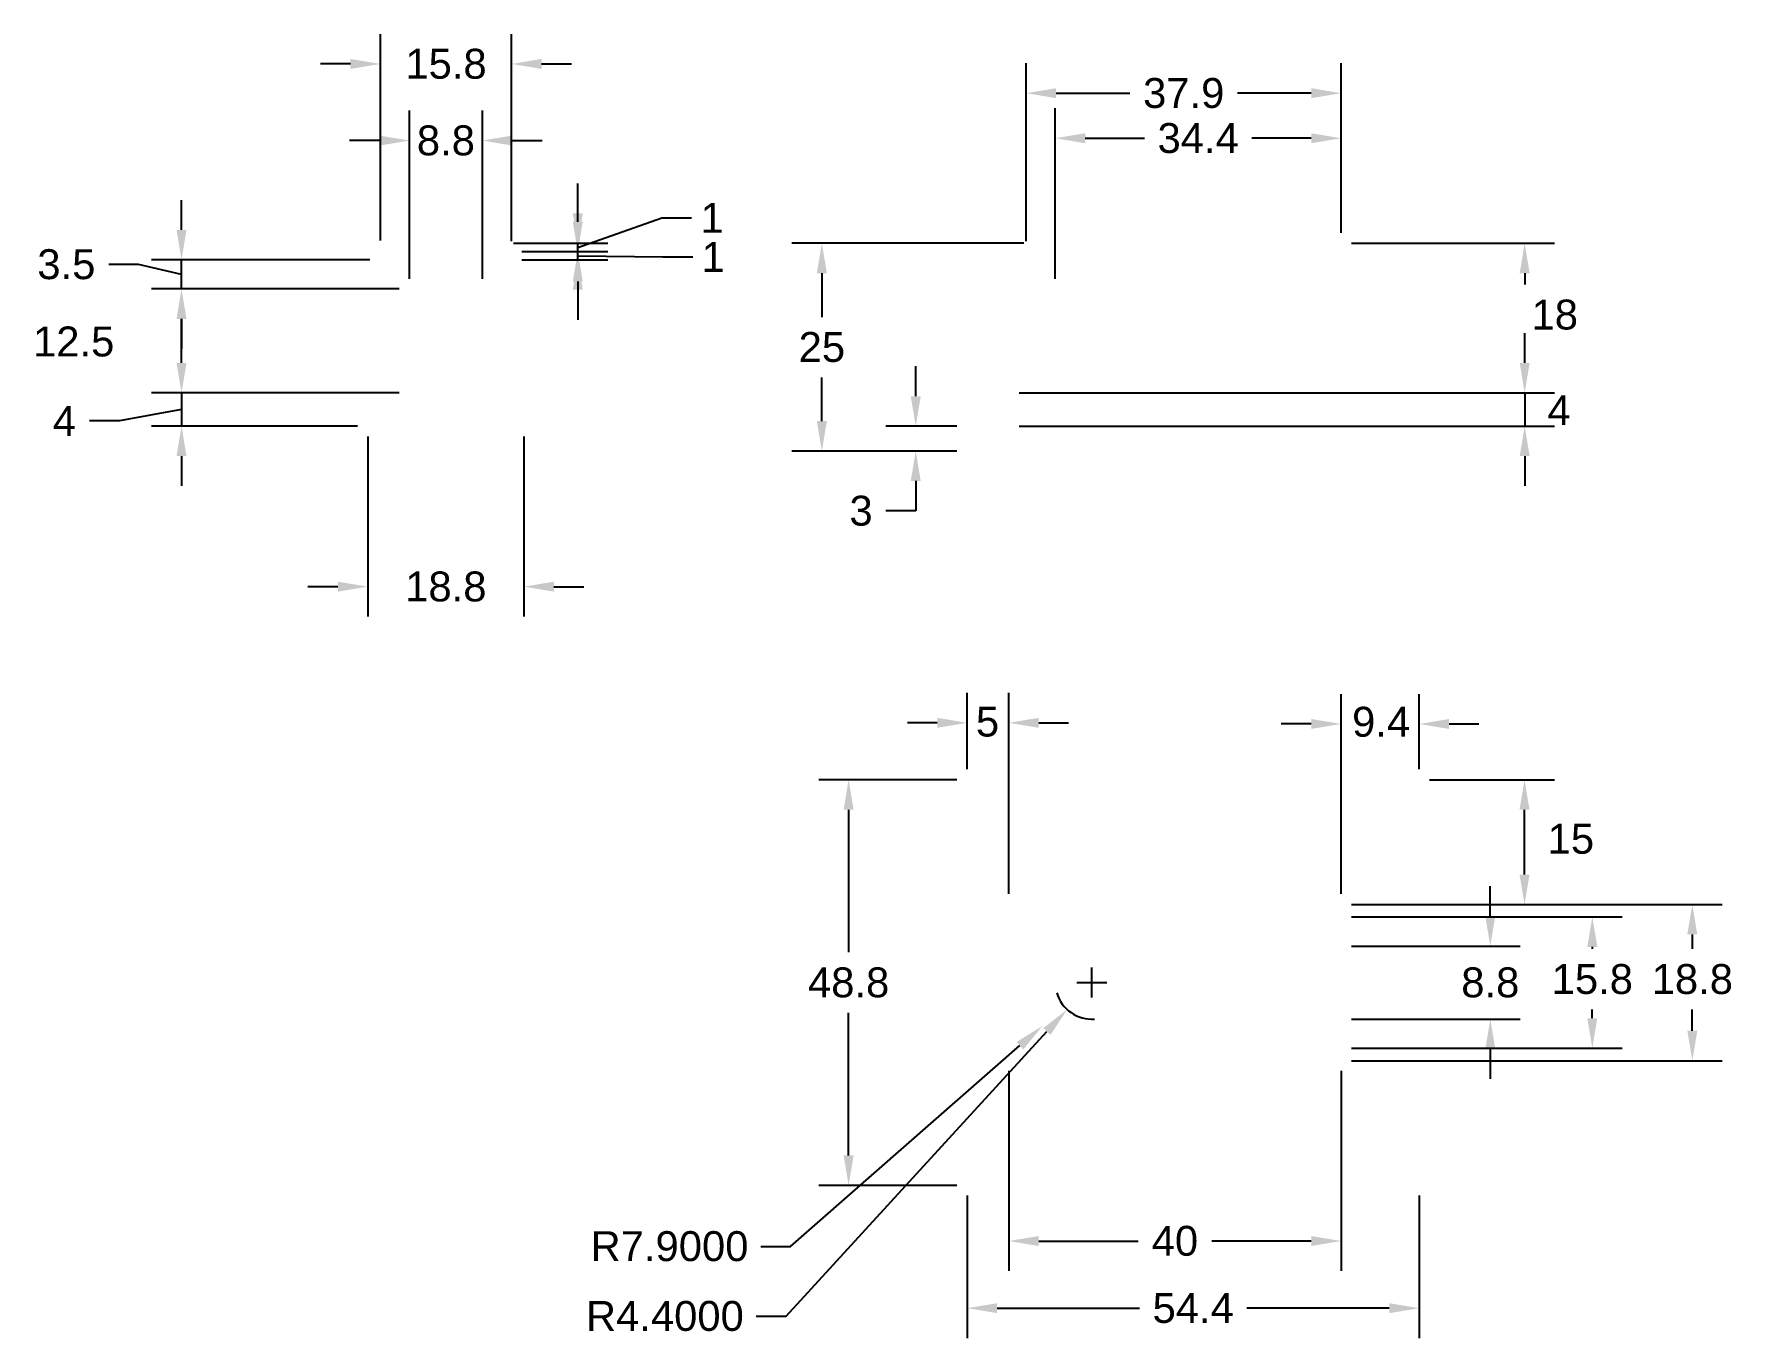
# Paper-space layout 'Layout1' of a CAD drawing. Header units: inches. Extents: x 0.3 to 10.5, y 0.1 to 8.
import ezdxf

# ---------------------------------------------------------------- set-up
doc = ezdxf.new("R2010")
doc.units = ezdxf.units.IN
doc.header["$MEASUREMENT"] = 0
doc.layers.get('0').update_dxf_attribs({"true_color": 0xc2ced6})
doc.styles.get("Standard").update_dxf_attribs({"font": 'arial.ttf'})
doc.dimstyles.get("Standard").update_dxf_attribs({"dimtxt": 0.18, "dimasz": 0.18, "dimexe": 0.18, "dimexo": 0.0625, "dimgap": 0.09, "dimtad": 0, "dimtih": 1, "dimtoh": 1, "dimdec": 4, "dimzin": 0, "dimdsep": 46, "dimtxsty": 'Standard', "dimcen": 0.09, "dimadec": 0, "dimazin": 0, "dimtfac": 1, "dimtdec": 4, "dimtofl": 0, "dimtmove": 0, "dimatfit": 3, "dimfxl": 1, "dimtolj": 1, "dimtzin": 0, "dimarcsym": 0})

# ---------------------------------------------------------------- blocks, each defined once
blk = doc.blocks.new('*D13')
at = {"color": 0, "lineweight": -2, "transparency": 16777216}
for p, q in [((5.813, 3.488), (4.981, 3.488)), ((5.161, 3.308), (5.161, 2.45)), ((5.161, 1.228), (5.161, 2.086)), ((5.813, 1.048), (4.981, 1.048))]:
    blk.add_line(p, q, dxfattribs=at)
at = {"color": 0, "transparency": 16777216}
for points in [[(5.131, 3.308), (5.191, 3.308), (5.161, 3.488)], [(5.131, 1.228), (5.191, 1.228), (5.161, 1.048)]]:
    blk.add_solid(points, dxfattribs=at)
at = {"layer": 'Defpoints', "color": 0, "transparency": 16777216}
for p in [(5.875, 3.488), (5.161, 1.048), (5.875, 1.048)]:
    blk.add_point(p, dxfattribs=at)
at = {"color": 0, "transparency": 16777216, "insert": (5.161, 2.268), "char_height": 0.18, "attachment_point": 5}
blk.add_mtext('\\A1;48.8', dxfattribs=at)
blk = doc.blocks.new('*D14')
at = {"color": 0, "lineweight": -2, "transparency": 16777216}
for p, q in [((5.875, 0.986), (5.875, 0.129)), ((8.595, 0.986), (8.595, 0.129)), ((6.055, 0.309), (6.912, 0.309)), ((8.415, 0.309), (7.558, 0.309))]:
    blk.add_line(p, q, dxfattribs=at)
at = {"color": 0, "transparency": 16777216}
for points in [[(6.055, 0.339), (6.055, 0.279), (5.875, 0.309)], [(8.415, 0.339), (8.415, 0.279), (8.595, 0.309)]]:
    blk.add_solid(points, dxfattribs=at)
at = {"layer": 'Defpoints', "color": 0, "transparency": 16777216}
for p in [(5.875, 1.048), (8.595, 1.048), (8.595, 0.309)]:
    blk.add_point(p, dxfattribs=at)
at = {"color": 0, "transparency": 16777216, "insert": (7.235, 0.309), "char_height": 0.18, "attachment_point": 5}
blk.add_mtext('\\A1;54.4', dxfattribs=at)
blk = doc.blocks.new('*D15')
at = {"color": 0, "lineweight": -2, "transparency": 16777216}
for p, q in [((8.188, 2.738), (10.419, 2.738)), ((10.239, 2.558), (10.239, 2.47)), ((10.239, 1.978), (10.239, 2.106)), ((8.188, 1.798), (10.419, 1.798))]:
    blk.add_line(p, q, dxfattribs=at)
at = {"color": 0, "transparency": 16777216}
for points in [[(10.209, 2.558), (10.269, 2.558), (10.239, 2.738)], [(10.209, 1.978), (10.269, 1.978), (10.239, 1.798)]]:
    blk.add_solid(points, dxfattribs=at)
at = {"layer": 'Defpoints', "color": 0, "transparency": 16777216}
for p in [(8.125, 2.738), (8.125, 1.798), (10.239, 1.798)]:
    blk.add_point(p, dxfattribs=at)
at = {"color": 0, "transparency": 16777216, "insert": (10.239, 2.288), "char_height": 0.18, "attachment_point": 5}
blk.add_mtext('\\A1;18.8', dxfattribs=at)
blk = doc.blocks.new('*D16')
at = {"color": 0, "lineweight": -2, "transparency": 16777216}
for p, q in [((8.188, 2.663), (9.817, 2.663)), ((9.637, 2.483), (9.637, 2.47)), ((9.637, 2.053), (9.637, 2.106)), ((8.188, 1.873), (9.817, 1.873))]:
    blk.add_line(p, q, dxfattribs=at)
at = {"color": 0, "transparency": 16777216}
for points in [[(9.607, 2.483), (9.667, 2.483), (9.637, 2.663)], [(9.607, 2.053), (9.667, 2.053), (9.637, 1.873)]]:
    blk.add_solid(points, dxfattribs=at)
at = {"layer": 'Defpoints', "color": 0, "transparency": 16777216}
for p in [(8.125, 2.663), (8.125, 1.873), (9.637, 1.873)]:
    blk.add_point(p, dxfattribs=at)
at = {"color": 0, "transparency": 16777216, "insert": (9.637, 2.288), "char_height": 0.18, "attachment_point": 5}
blk.add_mtext('\\A1;15.8', dxfattribs=at)
blk = doc.blocks.new('*D17')
at = {"color": 0, "lineweight": -2, "transparency": 16777216}
for p, q in [((6.125, 1.736), (6.125, 0.533)), ((8.125, 1.736), (8.125, 0.533)), ((6.305, 0.713), (6.903, 0.713)), ((7.945, 0.713), (7.347, 0.713))]:
    blk.add_line(p, q, dxfattribs=at)
at = {"color": 0, "transparency": 16777216}
for points in [[(6.305, 0.743), (6.305, 0.683), (6.125, 0.713)], [(7.945, 0.743), (7.945, 0.683), (8.125, 0.713)]]:
    blk.add_solid(points, dxfattribs=at)
at = {"layer": 'Defpoints', "color": 0, "transparency": 16777216}
for p in [(6.125, 1.798), (8.125, 1.798), (8.125, 0.713)]:
    blk.add_point(p, dxfattribs=at)
at = {"color": 0, "transparency": 16777216, "insert": (7.125, 0.713), "char_height": 0.18, "attachment_point": 5}
blk.add_mtext('\\A1;40', dxfattribs=at)
blk = doc.blocks.new('*D18')
at = {"color": 0, "lineweight": -2, "transparency": 16777216}
for p, q in [((6.215, 6.716), (4.82, 6.716)), ((5, 6.536), (5, 6.272)), ((5, 5.646), (5, 5.909)), ((5.813, 5.466), (4.82, 5.466))]:
    blk.add_line(p, q, dxfattribs=at)
at = {"color": 0, "transparency": 16777216}
for points in [[(4.97, 6.536), (5.03, 6.536), (5, 6.716)], [(4.97, 5.646), (5.03, 5.646), (5, 5.466)]]:
    blk.add_solid(points, dxfattribs=at)
at = {"layer": 'Defpoints', "color": 0, "transparency": 16777216}
for p in [(6.278, 6.716), (5, 5.466), (5.875, 5.466)]:
    blk.add_point(p, dxfattribs=at)
at = {"color": 0, "transparency": 16777216, "insert": (5, 6.091), "char_height": 0.18, "attachment_point": 5}
blk.add_mtext('\\A1;25', dxfattribs=at)
blk = doc.blocks.new('*D19')
at = {"color": 0, "lineweight": -2, "transparency": 16777216}
for p, q in [((5.565, 5.796), (5.565, 5.976)), ((5.813, 5.616), (5.385, 5.616)), ((5.813, 5.466), (5.385, 5.466)), ((5.565, 5.286), (5.565, 5.106)), ((5.565, 5.106), (5.385, 5.106))]:
    blk.add_line(p, q, dxfattribs=at)
at = {"color": 0, "transparency": 16777216}
for points in [[(5.535, 5.796), (5.595, 5.796), (5.565, 5.616)], [(5.535, 5.286), (5.595, 5.286), (5.565, 5.466)]]:
    blk.add_solid(points, dxfattribs=at)
at = {"layer": 'Defpoints', "color": 0, "transparency": 16777216}
for p in [(5.875, 5.616), (5.565, 5.466), (5.875, 5.466)]:
    blk.add_point(p, dxfattribs=at)
at = {"color": 0, "transparency": 16777216, "insert": (5.236, 5.106), "char_height": 0.18, "attachment_point": 5}
blk.add_mtext('\\A1;3', dxfattribs=at)
blk = doc.blocks.new('*D21')
at = {"color": 0, "lineweight": -2, "transparency": 16777216}
for p, q in [((9.23, 5.996), (9.23, 6.176)), ((6.188, 5.816), (9.41, 5.816)), ((9.23, 5.816), (9.23, 5.616)), ((6.188, 5.616), (9.41, 5.616)), ((9.23, 5.436), (9.23, 5.256))]:
    blk.add_line(p, q, dxfattribs=at)
at = {"color": 0, "transparency": 16777216}
for points in [[(9.2, 5.996), (9.26, 5.996), (9.23, 5.816)], [(9.2, 5.436), (9.26, 5.436), (9.23, 5.616)]]:
    blk.add_solid(points, dxfattribs=at)
at = {"layer": 'Defpoints', "color": 0, "transparency": 16777216}
for p in [(6.125, 5.816), (6.125, 5.616), (9.23, 5.616)]:
    blk.add_point(p, dxfattribs=at)
at = {"color": 0, "transparency": 16777216, "insert": (9.437, 5.712), "char_height": 0.18, "attachment_point": 5}
blk.add_mtext('\\A1;4', dxfattribs=at)
blk = doc.blocks.new('*D22')
at = {"color": 0, "lineweight": -2, "transparency": 16777216}
for p, q in [((8.125, 2.801), (8.125, 4.004)), ((8.595, 3.551), (8.595, 4.004)), ((7.945, 3.824), (7.765, 3.824)), ((8.775, 3.824), (8.955, 3.824))]:
    blk.add_line(p, q, dxfattribs=at)
at = {"color": 0, "transparency": 16777216}
for points in [[(7.945, 3.854), (7.945, 3.794), (8.125, 3.824)], [(8.775, 3.854), (8.775, 3.794), (8.595, 3.824)]]:
    blk.add_solid(points, dxfattribs=at)
at = {"layer": 'Defpoints', "color": 0, "transparency": 16777216}
for p in [(8.125, 3.824), (8.595, 3.488), (8.125, 2.738)]:
    blk.add_point(p, dxfattribs=at)
at = {"color": 0, "transparency": 16777216, "insert": (8.366, 3.836), "char_height": 0.18, "attachment_point": 5}
blk.add_mtext('\\A1;9.4', dxfattribs=at)
blk = doc.blocks.new('*D23')
at = {"color": 0, "lineweight": -2, "transparency": 16777216}
for p, q in [((5.875, 3.551), (5.875, 4.011)), ((6.125, 2.801), (6.125, 4.011)), ((5.695, 3.831), (5.515, 3.831)), ((6.305, 3.831), (6.485, 3.831))]:
    blk.add_line(p, q, dxfattribs=at)
at = {"color": 0, "transparency": 16777216}
for points in [[(5.695, 3.861), (5.695, 3.801), (5.875, 3.831)], [(6.305, 3.861), (6.305, 3.801), (6.125, 3.831)]]:
    blk.add_solid(points, dxfattribs=at)
at = {"layer": 'Defpoints', "color": 0, "transparency": 16777216}
for p in [(5.875, 3.831), (5.875, 3.488), (6.125, 2.738)]:
    blk.add_point(p, dxfattribs=at)
at = {"color": 0, "transparency": 16777216, "insert": (5.997, 3.837), "char_height": 0.18, "attachment_point": 5}
blk.add_mtext('\\A1;5', dxfattribs=at)
blk = doc.blocks.new('*D24')
at = {"color": 0, "lineweight": -2, "transparency": 16777216}
for p, q in [((2.455, 6.441), (0.966, 6.441)), ((1.146, 5.996), (1.146, 6.261)), ((2.455, 5.816), (0.966, 5.816))]:
    blk.add_line(p, q, dxfattribs=at)
at = {"color": 0, "transparency": 16777216}
for points in [[(1.116, 6.261), (1.176, 6.261), (1.146, 6.441)], [(1.116, 5.996), (1.176, 5.996), (1.146, 5.816)]]:
    blk.add_solid(points, dxfattribs=at)
at = {"layer": 'Defpoints', "color": 0, "transparency": 16777216}
for p in [(1.146, 6.441), (2.518, 6.441), (2.517, 5.816)]:
    blk.add_point(p, dxfattribs=at)
at = {"color": 0, "transparency": 16777216, "insert": (0.497, 6.124), "char_height": 0.18, "attachment_point": 5}
blk.add_mtext('\\A1;12.5', dxfattribs=at)
blk = doc.blocks.new('*D28')
at = {"color": 0, "lineweight": -2, "transparency": 16777216}
for p, q in [((1.146, 6.796), (1.146, 6.976)), ((0.888, 6.589), (0.708, 6.589)), ((1.146, 6.528), (0.888, 6.589)), ((2.28, 6.616), (0.966, 6.616)), ((1.146, 6.441), (1.146, 6.616)), ((2.455, 6.441), (0.966, 6.441)), ((1.146, 6.261), (1.146, 6.081))]:
    blk.add_line(p, q, dxfattribs=at)
at = {"color": 0, "transparency": 16777216}
for points in [[(1.116, 6.796), (1.176, 6.796), (1.146, 6.616)], [(1.116, 6.261), (1.176, 6.261), (1.146, 6.441)]]:
    blk.add_solid(points, dxfattribs=at)
at = {"layer": 'Defpoints', "color": 0, "transparency": 16777216}
for p in [(1.146, 6.616), (2.343, 6.616), (2.517, 6.441)]:
    blk.add_point(p, dxfattribs=at)
at = {"color": 0, "transparency": 16777216, "insert": (0.453, 6.589), "char_height": 0.18, "attachment_point": 5}
blk.add_mtext('\\A1;3.5', dxfattribs=at)
blk = doc.blocks.new('*D29')
at = {"color": 0, "lineweight": -2, "transparency": 16777216}
for p, q in [((3.531, 6.846), (3.531, 7.026)), ((3.195, 6.666), (3.711, 6.666)), ((3.531, 6.616), (3.531, 6.666)), ((3.195, 6.616), (3.711, 6.616)), ((3.531, 6.641), (4.043, 6.634)), ((4.043, 6.634), (4.223, 6.634)), ((3.531, 6.436), (3.531, 6.256))]:
    blk.add_line(p, q, dxfattribs=at)
at = {"color": 0, "transparency": 16777216}
for points in [[(3.501, 6.846), (3.561, 6.846), (3.531, 6.666)], [(3.501, 6.436), (3.561, 6.436), (3.531, 6.616)]]:
    blk.add_solid(points, dxfattribs=at)
at = {"layer": 'Defpoints', "color": 0, "transparency": 16777216}
for p in [(3.133, 6.666), (3.531, 6.666), (3.133, 6.616)]:
    blk.add_point(p, dxfattribs=at)
at = {"color": 0, "transparency": 16777216, "insert": (4.346, 6.634), "char_height": 0.18, "attachment_point": 5}
blk.add_mtext('\\A1;1', dxfattribs=at)
blk = doc.blocks.new('*D30')
at = {"color": 0, "lineweight": -2, "transparency": 16777216}
for p, q in [((3.531, 6.896), (3.531, 7.076)), ((3.531, 6.691), (4.036, 6.869)), ((4.036, 6.869), (4.216, 6.869)), ((3.145, 6.716), (3.711, 6.716)), ((3.195, 6.666), (3.711, 6.666)), ((3.531, 6.666), (3.531, 6.716)), ((3.531, 6.486), (3.531, 6.306))]:
    blk.add_line(p, q, dxfattribs=at)
at = {"color": 0, "transparency": 16777216}
for points in [[(3.501, 6.896), (3.561, 6.896), (3.531, 6.716)], [(3.501, 6.486), (3.561, 6.486), (3.531, 6.666)]]:
    blk.add_solid(points, dxfattribs=at)
at = {"layer": 'Defpoints', "color": 0, "transparency": 16777216}
for p in [(3.083, 6.716), (3.133, 6.666), (3.531, 6.716)]:
    blk.add_point(p, dxfattribs=at)
at = {"color": 0, "transparency": 16777216, "insert": (4.34, 6.869), "char_height": 0.18, "attachment_point": 5}
blk.add_mtext('\\A1;1', dxfattribs=at)
blk = doc.blocks.new('*D31')
at = {"color": 0, "lineweight": -2, "transparency": 16777216}
for p, q in [((1.146, 5.996), (1.146, 6.176)), ((2.205, 5.816), (0.966, 5.816)), ((1.146, 5.816), (1.146, 5.616)), ((0.773, 5.647), (0.593, 5.647)), ((1.146, 5.716), (0.773, 5.647)), ((2.205, 5.616), (0.966, 5.616)), ((1.146, 5.436), (1.146, 5.256))]:
    blk.add_line(p, q, dxfattribs=at)
at = {"color": 0, "transparency": 16777216}
for points in [[(1.116, 5.996), (1.176, 5.996), (1.146, 5.816)], [(1.116, 5.436), (1.176, 5.436), (1.146, 5.616)]]:
    blk.add_solid(points, dxfattribs=at)
at = {"layer": 'Defpoints', "color": 0, "transparency": 16777216}
for p in [(2.267, 5.816), (1.146, 5.616), (2.267, 5.616)]:
    blk.add_point(p, dxfattribs=at)
at = {"color": 0, "transparency": 16777216, "insert": (0.441, 5.647), "char_height": 0.18, "attachment_point": 5}
blk.add_mtext('\\A1;4', dxfattribs=at)
blk = doc.blocks.new('*D32')
at = {"color": 0, "lineweight": -2, "transparency": 16777216}
for p, q in [((2.267, 5.553), (2.267, 4.47)), ((3.207, 5.553), (3.207, 4.47)), ((2.087, 4.65), (1.907, 4.65)), ((3.387, 4.65), (3.567, 4.65))]:
    blk.add_line(p, q, dxfattribs=at)
at = {"color": 0, "transparency": 16777216}
for points in [[(2.087, 4.68), (2.087, 4.62), (2.267, 4.65)], [(3.387, 4.68), (3.387, 4.62), (3.207, 4.65)]]:
    blk.add_solid(points, dxfattribs=at)
at = {"layer": 'Defpoints', "color": 0, "transparency": 16777216}
for p in [(2.267, 5.616), (3.207, 5.616), (3.207, 4.65)]:
    blk.add_point(p, dxfattribs=at)
at = {"color": 0, "transparency": 16777216, "insert": (2.737, 4.65), "char_height": 0.18, "attachment_point": 5}
blk.add_mtext('\\A1;18.8', dxfattribs=at)
blk = doc.blocks.new('*D33')
at = {"color": 0, "lineweight": -2, "transparency": 16777216}
for p, q in [((2.343, 6.733), (2.343, 7.975)), ((3.133, 6.728), (3.133, 7.975)), ((2.163, 7.795), (1.983, 7.795)), ((3.313, 7.795), (3.493, 7.795))]:
    blk.add_line(p, q, dxfattribs=at)
at = {"color": 0, "transparency": 16777216}
for points in [[(2.163, 7.825), (2.163, 7.765), (2.343, 7.795)], [(3.313, 7.825), (3.313, 7.765), (3.133, 7.795)]]:
    blk.add_solid(points, dxfattribs=at)
at = {"layer": 'Defpoints', "color": 0, "transparency": 16777216}
for p in [(2.343, 7.795), (2.343, 6.671), (3.133, 6.666)]:
    blk.add_point(p, dxfattribs=at)
at = {"color": 0, "transparency": 16777216, "insert": (2.738, 7.795), "char_height": 0.18, "attachment_point": 5}
blk.add_mtext('\\A1;15.8', dxfattribs=at)
blk = doc.blocks.new('*D34')
at = {"color": 0, "lineweight": -2, "transparency": 16777216}
for p, q in [((2.518, 6.503), (2.518, 7.514)), ((2.957, 6.502), (2.957, 7.514)), ((2.338, 7.334), (2.158, 7.334)), ((3.137, 7.334), (3.317, 7.334))]:
    blk.add_line(p, q, dxfattribs=at)
at = {"color": 0, "transparency": 16777216}
for points in [[(2.338, 7.364), (2.338, 7.304), (2.518, 7.334)], [(3.137, 7.364), (3.137, 7.304), (2.957, 7.334)]]:
    blk.add_solid(points, dxfattribs=at)
at = {"layer": 'Defpoints', "color": 0, "transparency": 16777216}
for p in [(2.518, 7.334), (2.518, 6.441), (2.957, 6.44)]:
    blk.add_point(p, dxfattribs=at)
at = {"color": 0, "transparency": 16777216, "insert": (2.737, 7.334), "char_height": 0.18, "attachment_point": 5}
blk.add_mtext('\\A1;8.8', dxfattribs=at)
blk = doc.blocks.new('*D35')
at = {"color": 0, "lineweight": -2, "transparency": 16777216}
for p, q in [((9.023, 2.668), (9.023, 2.848)), ((8.188, 2.488), (9.203, 2.488)), ((8.188, 2.048), (9.203, 2.048)), ((9.023, 1.868), (9.023, 1.688))]:
    blk.add_line(p, q, dxfattribs=at)
at = {"color": 0, "transparency": 16777216}
for points in [[(8.993, 2.668), (9.053, 2.668), (9.023, 2.488)], [(8.993, 1.868), (9.053, 1.868), (9.023, 2.048)]]:
    blk.add_solid(points, dxfattribs=at)
at = {"layer": 'Defpoints', "color": 0, "transparency": 16777216}
for p in [(8.125, 2.488), (9.023, 2.488), (8.125, 2.048)]:
    blk.add_point(p, dxfattribs=at)
at = {"color": 0, "transparency": 16777216, "insert": (9.023, 2.268), "char_height": 0.18, "attachment_point": 5}
blk.add_mtext('\\A1;8.8', dxfattribs=at)
blk = doc.blocks.new('*D36')
at = {"color": 0, "lineweight": -2, "transparency": 16777216}
for p, q in [((8.188, 6.716), (9.41, 6.716)), ((9.23, 6.536), (9.23, 6.468)), ((9.23, 5.996), (9.23, 6.104)), ((8.188, 5.816), (9.41, 5.816))]:
    blk.add_line(p, q, dxfattribs=at)
at = {"color": 0, "transparency": 16777216}
for points in [[(9.2, 6.536), (9.26, 6.536), (9.23, 6.716)], [(9.2, 5.996), (9.26, 5.996), (9.23, 5.816)]]:
    blk.add_solid(points, dxfattribs=at)
at = {"layer": 'Defpoints', "color": 0, "transparency": 16777216}
for p in [(8.125, 6.716), (9.23, 6.716), (8.125, 5.816)]:
    blk.add_point(p, dxfattribs=at)
at = {"color": 0, "transparency": 16777216, "insert": (9.411, 6.286), "char_height": 0.18, "attachment_point": 5}
blk.add_mtext('\\A1;18', dxfattribs=at)
blk = doc.blocks.new('*D38')
at = {"color": 0, "lineweight": -2, "transparency": 16777216}
for p, q in [((8.658, 3.488), (9.409, 3.488)), ((9.229, 2.918), (9.229, 3.308)), ((8.188, 2.738), (9.409, 2.738))]:
    blk.add_line(p, q, dxfattribs=at)
at = {"color": 0, "transparency": 16777216}
for points in [[(9.199, 3.308), (9.259, 3.308), (9.229, 3.488)], [(9.199, 2.918), (9.259, 2.918), (9.229, 2.738)]]:
    blk.add_solid(points, dxfattribs=at)
at = {"layer": 'Defpoints', "color": 0, "transparency": 16777216}
for p in [(8.595, 3.488), (9.229, 3.488), (8.125, 2.738)]:
    blk.add_point(p, dxfattribs=at)
at = {"color": 0, "transparency": 16777216, "insert": (9.508, 3.132), "char_height": 0.18, "attachment_point": 5}
blk.add_mtext('\\A1;15', dxfattribs=at)
blk = doc.blocks.new('*D40')
at = {"color": 0, "lineweight": -2, "transparency": 16777216}
for p, q in [((6.625, 2.178), (6.625, 2.358)), ((6.535, 2.268), (6.715, 2.268)), ((4.785, 0.261), (6.355, 1.973)), ((4.605, 0.261), (4.785, 0.261))]:
    blk.add_line(p, q, dxfattribs=at)
blk.add_arc((6.625, 2.268), 0.22, 196.3626, 274.3621, dxfattribs=at)
at = {"color": 0, "transparency": 16777216}
blk.add_solid([(6.333, 1.994), (6.377, 1.953), (6.476, 2.106)], dxfattribs=at)
at = {"layer": 'Defpoints', "color": 0, "transparency": 16777216}
for p in [(6.625, 2.268, 0.35), (6.476, 2.106, 0.35)]:
    blk.add_point(p, dxfattribs=at)
at = {"color": 0, "transparency": 16777216, "insert": (4.055, 0.261), "char_height": 0.18, "attachment_point": 5}
blk.add_mtext('\\A1;R4.4000', dxfattribs=at)
blk = doc.blocks.new('*D41')
at = {"color": 0, "lineweight": -2, "transparency": 16777216}
for p, q in [((6.625, 2.178), (6.625, 2.358)), ((6.535, 2.268), (6.715, 2.268)), ((4.812, 0.681), (6.192, 1.889)), ((4.632, 0.681), (4.812, 0.681))]:
    blk.add_line(p, q, dxfattribs=at)
at = {"color": 0, "transparency": 16777216}
blk.add_solid([(6.173, 1.911), (6.212, 1.866), (6.328, 2.007)], dxfattribs=at)
at = {"layer": 'Defpoints', "color": 0, "transparency": 16777216}
for p in [(6.625, 2.268, 0.575), (6.328, 2.007, 0.575)]:
    blk.add_point(p, dxfattribs=at)
at = {"color": 0, "transparency": 16777216, "insert": (4.083, 0.681), "char_height": 0.18, "attachment_point": 5}
blk.add_mtext('\\A1;R7.9000', dxfattribs=at)
blk = doc.blocks.new('*D42')
at = {"color": 0, "lineweight": -2, "transparency": 16777216}
for p, q in [((6.23, 6.728), (6.23, 7.799)), ((8.125, 6.778), (8.125, 7.799)), ((6.41, 7.619), (6.854, 7.619)), ((7.945, 7.619), (7.501, 7.619))]:
    blk.add_line(p, q, dxfattribs=at)
at = {"color": 0, "transparency": 16777216}
for points in [[(6.41, 7.649), (6.41, 7.589), (6.23, 7.619)], [(7.945, 7.649), (7.945, 7.589), (8.125, 7.619)]]:
    blk.add_solid(points, dxfattribs=at)
at = {"layer": 'Defpoints', "color": 0, "transparency": 16777216}
for p in [(6.23, 7.619), (6.23, 6.666), (8.125, 6.716)]:
    blk.add_point(p, dxfattribs=at)
at = {"color": 0, "transparency": 16777216, "insert": (7.178, 7.619), "char_height": 0.18, "attachment_point": 5}
blk.add_mtext('\\A1;37.9', dxfattribs=at)
blk = doc.blocks.new('*D44')
at = {"color": 0, "lineweight": -2, "transparency": 16777216}
for p, q in [((6.405, 6.503), (6.405, 7.528)), ((8.125, 6.778), (8.125, 7.528)), ((6.585, 7.348), (6.942, 7.348)), ((7.945, 7.348), (7.588, 7.348))]:
    blk.add_line(p, q, dxfattribs=at)
at = {"color": 0, "transparency": 16777216}
for points in [[(6.585, 7.378), (6.585, 7.318), (6.405, 7.348)], [(7.945, 7.378), (7.945, 7.318), (8.125, 7.348)]]:
    blk.add_solid(points, dxfattribs=at)
at = {"layer": 'Defpoints', "color": 0, "transparency": 16777216}
for p in [(6.405, 7.348), (8.125, 6.716), (6.405, 6.441)]:
    blk.add_point(p, dxfattribs=at)
at = {"color": 0, "transparency": 16777216, "insert": (7.265, 7.348), "char_height": 0.18, "attachment_point": 5}
blk.add_mtext('\\A1;34.4', dxfattribs=at)

psp = doc.layouts.get("Layout1")

# ---------------------------------------------------------------- dimensions: what is measured, and where the dimension line sits
for base, p1, p2, text, override, picture, middle in [((2.3427581, 7.7953561), (3.1327514, 6.6655655), (2.3427581, 6.6705655), '15.8', {"dimlfac": -20}, '*D33', (2.7382757, 7.7953561)), ((2.5177581, 7.3342636), (2.9571024, 6.4399098), (2.5177581, 6.4405655), '8.8', {"dimlfac": -20}, '*D34', (2.7374303, 7.3342636)), ((5.8750464, 3.8309161), (6.1250464, 2.7382168), (5.8750464, 3.4882168), '5', {"dimlfac": -20, "dimtmove": 2}, '*D23', (5.9973429, 3.8365414)), ((8.1250464, 3.8243266), (8.5950464, 3.4882168), (8.1250464, 2.7382168), '9.4', {"dimlfac": -20, "dimtmove": 2}, '*D22', (8.3664211, 3.8363432))]:
    dim = psp.add_linear_dim(base=base, p1=p1, p2=p2, text=text, dimstyle='Standard', override=override)
    dim.commit()
    dim.dimension.update_dxf_attribs({"geometry": picture, "text_midpoint": middle, "dimtype": 160})
for base, p1, p2, text, picture, middle in [((6.2300464, 7.6186886), (8.1250464, 6.7155655), (6.2300464, 6.6655655), '37.9', '*D42', (7.1775464, 7.6186886)), ((6.4050464, 7.3481199), (8.1250464, 6.7155655), (6.4050464, 6.4405655), '34.4', '*D44', (7.2650464, 7.3481199)), ((3.2071024, 4.6498073), (2.2671024, 5.6155655), (3.2071024, 5.6155655), '18.8', '*D32', (2.7371024, 4.6498073)), ((8.1250464, 0.712928), (6.1250464, 1.7982168), (8.1250464, 1.7982168), '40', '*D17', (7.1250464, 0.712928)), ((8.5950464, 0.3093659), (5.8750464, 1.0482168), (8.5950464, 1.0482168), '54.4', '*D14', (7.2350464, 0.3093659))]:
    dim = psp.add_linear_dim(base=base, p1=p1, p2=p2, text=text, dimstyle='Standard', override={"dimlfac": -20})
    dim.commit()
    dim.dimension.update_dxf_attribs({"geometry": picture, "text_midpoint": middle})
for base, p1, p2, text, override, picture, middle in [((3.530844, 6.7155655), (3.1327581, 6.6655655), (3.0827581, 6.7155655), '1', {"dimlfac": -20, "dimtmove": 1}, '*D30', (4.3063693, 6.8693501)), ((1.1464582, 6.6155655), (2.5171024, 6.4405655), (2.3427581, 6.6155655), '3.5', {"dimlfac": -20, "dimtmove": 1}, '*D28', (0.6175616, 6.5891282)), ((3.530844, 6.6655655), (3.1327581, 6.6155655), (3.1327581, 6.6655655), '1', {"dimlfac": -20, "dimtmove": 1}, '*D29', (4.3127403, 6.6337089)), ((9.22999, 6.7155655), (8.1250464, 5.8155655), (8.1250464, 6.7155655), '18', {"dimlfac": -20, "dimtmove": 2}, '*D36', (9.4111921, 6.2858558)), ((1.1464582, 6.4405655), (2.5171024, 5.8155655), (2.5177581, 6.4405655), '12.5', {"dimlfac": -20, "dimtmove": 2}, '*D24', (0.4965126, 6.1242146)), ((1.1464582, 5.6155655), (2.2671024, 5.8155655), (2.2671024, 5.6155655), '4', {"dimlfac": -20, "dimtmove": 1}, '*D31', (0.5028836, 5.6465637)), ((9.22999, 5.6155655), (6.1250464, 5.8155655), (6.1250464, 5.6155655), '4', {"dimlfac": -20, "dimtmove": 1}, '*D21', (9.4366131, 5.7122662)), ((9.2285342, 3.4882168), (8.1250464, 2.7382168), (8.5950464, 3.4882168), '15', {"dimlfac": -20, "dimtmove": 2}, '*D38', (9.5084017, 3.1316128)), ((10.2394695, 1.7982168), (8.1250464, 2.7382168), (8.1250464, 1.7982168), '18.8', {"dimlfac": -20}, '*D15', (10.2394695, 2.2882306)), ((9.6366109, 1.8725611), (8.1250464, 2.6625611), (8.1250464, 1.8725611), '15.8', {"dimlfac": -20}, '*D16', (9.6366109, 2.2882306))]:
    dim = psp.add_linear_dim(base=base, p1=p1, p2=p2, angle=90, text=text, dimstyle='Standard', override=override)
    dim.commit()
    dim.dimension.update_dxf_attribs({"geometry": picture, "text_midpoint": middle, "dimtype": 160})
for base, p1, p2, text, picture, middle in [((5.0004841, 5.4655655), (6.2777424, 6.7155655), (5.8750464, 5.4655655), '25', '*D18', (5.0004841, 6.0905655)), ((5.5646137, 5.4655655), (5.8750464, 5.6155655), (5.8750464, 5.4655655), '3', '*D19', (5.2356778, 5.1055655)), ((5.1606177, 1.0482168), (5.8750464, 3.4882168), (5.8750464, 1.0482168), '48.8', '*D13', (5.1606177, 2.2682168)), ((9.022627, 2.4882168), (8.1250464, 2.0482168), (8.1250464, 2.4882168), '8.8', '*D35', (9.022627, 2.2682168))]:
    dim = psp.add_linear_dim(base=base, p1=p1, p2=p2, angle=90, text=text, dimstyle='Standard', override={"dimlfac": -20})
    dim.commit()
    dim.dimension.update_dxf_attribs({"geometry": picture, "text_midpoint": middle})
for center, mpoint, picture, middle in [((6.6250464, 2.2682168, 0.35), (6.4763704, 2.1060581, 0.35), '*D40', (4.0551509, 0.2608753)), ((6.6250464, 2.2675611, 0.575), (6.3277852, 2.0074444, 0.575), '*D41', (4.0825657, 0.6810829))]:
    dim = psp.add_radius_dim(center=center, mpoint=mpoint, dimstyle='Standard', override={"dimlfac": -20})
    dim.commit()
    dim.dimension.update_dxf_attribs({"geometry": picture, "text_midpoint": middle, "dimtype": 164})

doc.saveas('drawing.dxf')
